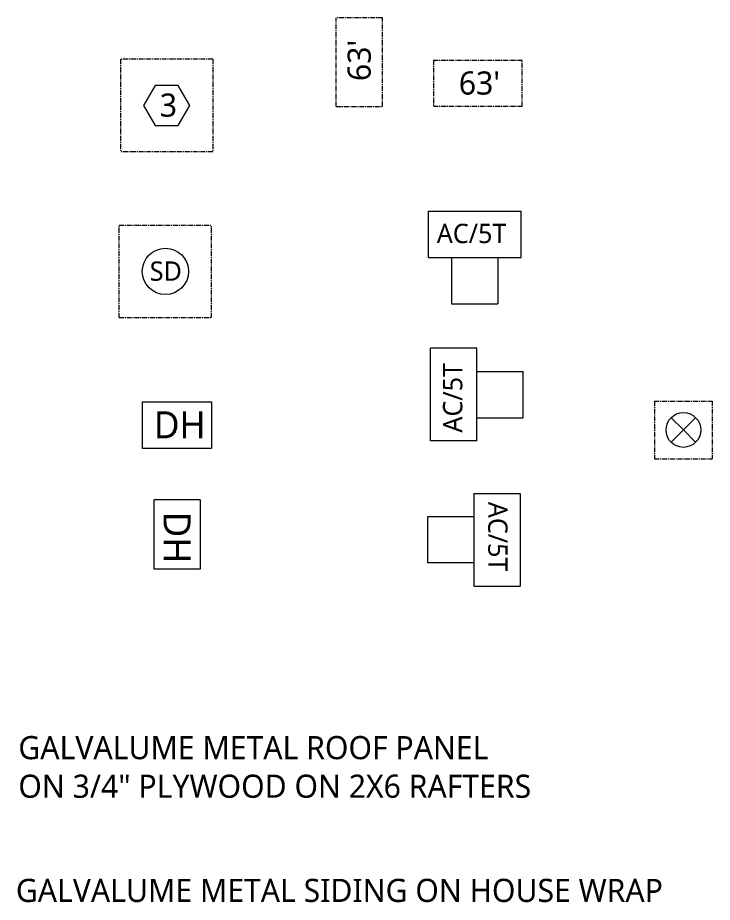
# Model space of a CAD drawing. Header units: feet. Extents: x -21894 to -15366, y -14204 to -9109.
# Drawn here: x -21349.2 to -20989, y -11932.3 to -11473.5 of the extents above; entities that cross this region are included whole.
import ezdxf

# ---------------------------------------------------------------- set-up
doc = ezdxf.new("R2010")
doc.units = ezdxf.units.FT
doc.header["$MEASUREMENT"] = 0
doc.linetypes.add('CENTERX2', pattern=[4, 2.5, -0.5, 0.5, -0.5])
doc.linetypes.add('DASHED', pattern=[0.75, 0.5, -0.25])
doc.layers.get('0').update_dxf_attribs({"color": 4, "linetype": 'CENTERX2', "lineweight": 5})
for name, color, linetype, lineweight in [('caveat', 1, 'Continuous', 5), ('pipe', 4, 'Continuous', 5), ('wall-outside', 7, 'Continuous', 13)]:
    doc.layers.add(name, color=color, linetype=linetype, lineweight=lineweight)
doc.styles.add('building', font='Roboto_Light.ttf')

msp = doc.modelspace()

# ---------------------------------------------------------------- linework, layer by layer
for p, q in [((-21184.04649, -11519.50667), (-21184.04649, -11473.50667)), ((-21160.04649, -11473.50667), (-21184.04649, -11473.50667)), ((-21160.04649, -11519.50667), (-21160.04649, -11473.50667)), ((-21295.98485, -11495.01139), (-21295.98485, -11543.01139)), ((-21247.98485, -11495.01139), (-21295.98485, -11495.01139)), ((-21247.98485, -11495.01139), (-21247.98485, -11543.01139)), ((-21133.58849, -11495.46518), (-21133.58849, -11519.46518)), ((-21133.58849, -11495.46518), (-21087.58849, -11495.46518)), ((-21087.58849, -11519.46518), (-21087.58849, -11495.46518)), ((-21184.04649, -11519.50667), (-21160.04649, -11519.50667)), ((-21133.58849, -11519.46518), (-21087.58849, -11519.46518)), ((-21247.98485, -11543.01139), (-21295.98485, -11543.01139)), ((-21296.64042, -11581.05473), (-21248.64042, -11581.05473)), ((-21296.64042, -11629.05473), (-21296.64042, -11581.05473)), ((-21248.64042, -11629.05473), (-21248.64042, -11581.05473)), ((-21296.64042, -11629.05473), (-21248.64042, -11629.05473)), ((-21018.98798, -11672.32041), (-21018.98798, -11702.32041)), ((-21018.98798, -11672.32041), (-20988.98798, -11672.32041)), ((-20988.98798, -11672.32041), (-20988.98798, -11702.32041)), ((-21018.98798, -11702.32041), (-20988.98798, -11702.32041))]:
    msp.add_line(p, q)
at = {"layer": 'caveat'}
msp.add_lwpolyline([(-21277.98485, -11529.4037), (-21265.98485, -11529.4037), (-21259.98485, -11519.01139), (-21265.98485, -11508.61909), (-21277.98485, -11508.61909), (-21283.98485, -11519.01139)], close=True, dxfattribs=at)
msp.add_circle((-21272.64042, -11605.05473), 12, dxfattribs=at)
at = {"layer": 'pipe'}
for p, q in [((-21136.16517, -11573.89034), (-21088.16517, -11573.89034)), ((-21136.16517, -11597.89034), (-21136.16517, -11573.89034)), ((-21088.16517, -11597.89034), (-21088.16517, -11573.89034)), ((-21136.16517, -11597.89034), (-21088.16517, -11597.89034)), ((-21124.16517, -11597.89034), (-21124.16517, -11621.89034)), ((-21100.16517, -11597.89034), (-21100.16517, -11621.89034)), ((-21124.16517, -11621.89034), (-21100.16517, -11621.89034)), ((-21135.15767, -11692.96753), (-21135.15767, -11644.96753)), ((-21111.15767, -11644.96753), (-21135.15767, -11644.96753)), ((-21111.15767, -11692.96753), (-21111.15767, -11644.96753)), ((-21111.15767, -11656.96753), (-21087.15767, -11656.96753)), ((-21087.15767, -11680.96753), (-21087.15767, -11656.96753)), ((-21284.67855, -11672.67), (-21248.67855, -11672.67)), ((-21284.67855, -11672.67), (-21284.67855, -11696.67)), ((-21248.67855, -11672.67), (-21248.67855, -11696.67)), ((-21111.15767, -11680.96753), (-21087.15767, -11680.96753)), ((-21003.98798, -11687.32041), (-21010.35194, -11680.95644)), ((-21003.98798, -11687.32041), (-20997.62402, -11680.95644)), ((-21003.98798, -11687.32041), (-21010.35194, -11693.68437)), ((-21003.98798, -11687.32041), (-20997.62402, -11693.68437)), ((-21111.15767, -11692.96753), (-21135.15767, -11692.96753)), ((-21284.67855, -11696.67), (-21248.67855, -11696.67)), ((-21112.68834, -11720.29561), (-21112.68834, -11768.29561)), ((-21112.68834, -11720.29561), (-21088.68834, -11720.29561)), ((-21088.68834, -11720.29561), (-21088.68834, -11768.29561)), ((-21278.59423, -11723.58332), (-21278.59423, -11759.58332)), ((-21254.59423, -11723.58332), (-21278.59423, -11723.58332)), ((-21254.59423, -11723.58332), (-21254.59423, -11759.58332)), ((-21136.68834, -11732.29561), (-21136.68834, -11756.29561)), ((-21112.68834, -11732.29561), (-21136.68834, -11732.29561)), ((-21112.68834, -11756.29561), (-21136.68834, -11756.29561)), ((-21254.59423, -11759.58332), (-21278.59423, -11759.58332)), ((-21112.68834, -11768.29561), (-21088.68834, -11768.29561))]:
    msp.add_line(p, q, dxfattribs=at)
msp.add_circle((-21003.98798, -11687.32041), 9, dxfattribs=at)

# ---------------------------------------------------------------- texts
at = {"layer": 'caveat', "linetype": 'DASHED', "insert": (-21178.12967, -11506.36853), "char_height": 12, "attachment_point": 1, "rotation": 90, "style": 'building'}
msp.add_mtext_dynamic_manual_height_columns("63'", width=19.723718, gutter_width=1, heights=[12.72605], dxfattribs=at)
at = {"layer": 'caveat', "linetype": 'DASHED', "insert": (-21120.45035, -11501.382), "char_height": 12, "attachment_point": 1, "style": 'building'}
msp.add_mtext_dynamic_manual_height_columns("63'", width=19.723718, gutter_width=1, heights=[12.72605], dxfattribs=at)
at = {"layer": 'caveat', "attachment_point": 1, "style": 'building'}
for s, insert, char_height in [('3', (-21275.54, -11512.84656), 12), ('SD', (-21280.75072, -11599.91737), 10)]:
    msp.add_mtext_dynamic_manual_height_columns(s, width=9.1102985, gutter_width=0.74776, heights=[0], dxfattribs=dict(at, insert=insert, char_height=char_height))
at = {"layer": 'pipe', "attachment_point": 1, "style": 'building'}
for s, width, gutter_width, insert, char_height in [('AC/5T', 39.4277963, 1, (-21131.87907, -11580.3924), 10), ('DH', 23.8269013, 2, (-21278.592, -11677.67), 14)]:
    msp.add_mtext_dynamic_manual_height_columns(s, width=width, gutter_width=gutter_width, heights=[0], dxfattribs=dict(at, insert=insert, char_height=char_height))
for s, width, gutter_width, insert, char_height, rotation in [('AC/5T', 39.4277963, 1, (-21128.65561, -11688.68143), 10, 90), ('AC/5T', 39.4277963, 1, (-21095.1904, -11724.58172), 10, 270), ('DH', 23.8269013, 2, (-21259.59423, -11729.66987), 14, 270)]:
    msp.add_mtext_dynamic_manual_height_columns(s, width=width, gutter_width=gutter_width, heights=[0], dxfattribs=dict(at, insert=insert, char_height=char_height, rotation=rotation))
at = {"layer": 'wall-outside', "char_height": 12, "attachment_point": 1, "style": 'building'}
for s, insert, width in [('GALVALUME METAL ROOF PANEL\\PON 3/4" PLYWOOD ON 2X6 RAFTERS', (-21348.88447, -11846.0639), 842.2899042), ('GALVALUME METAL SIDING ON HOUSE WRAP', (-21350.18527, -11920.10191), 757.8572959)]:
    msp.add_mtext(s, dxfattribs=dict(at, insert=insert, width=width))

doc.saveas('drawing.dxf')
